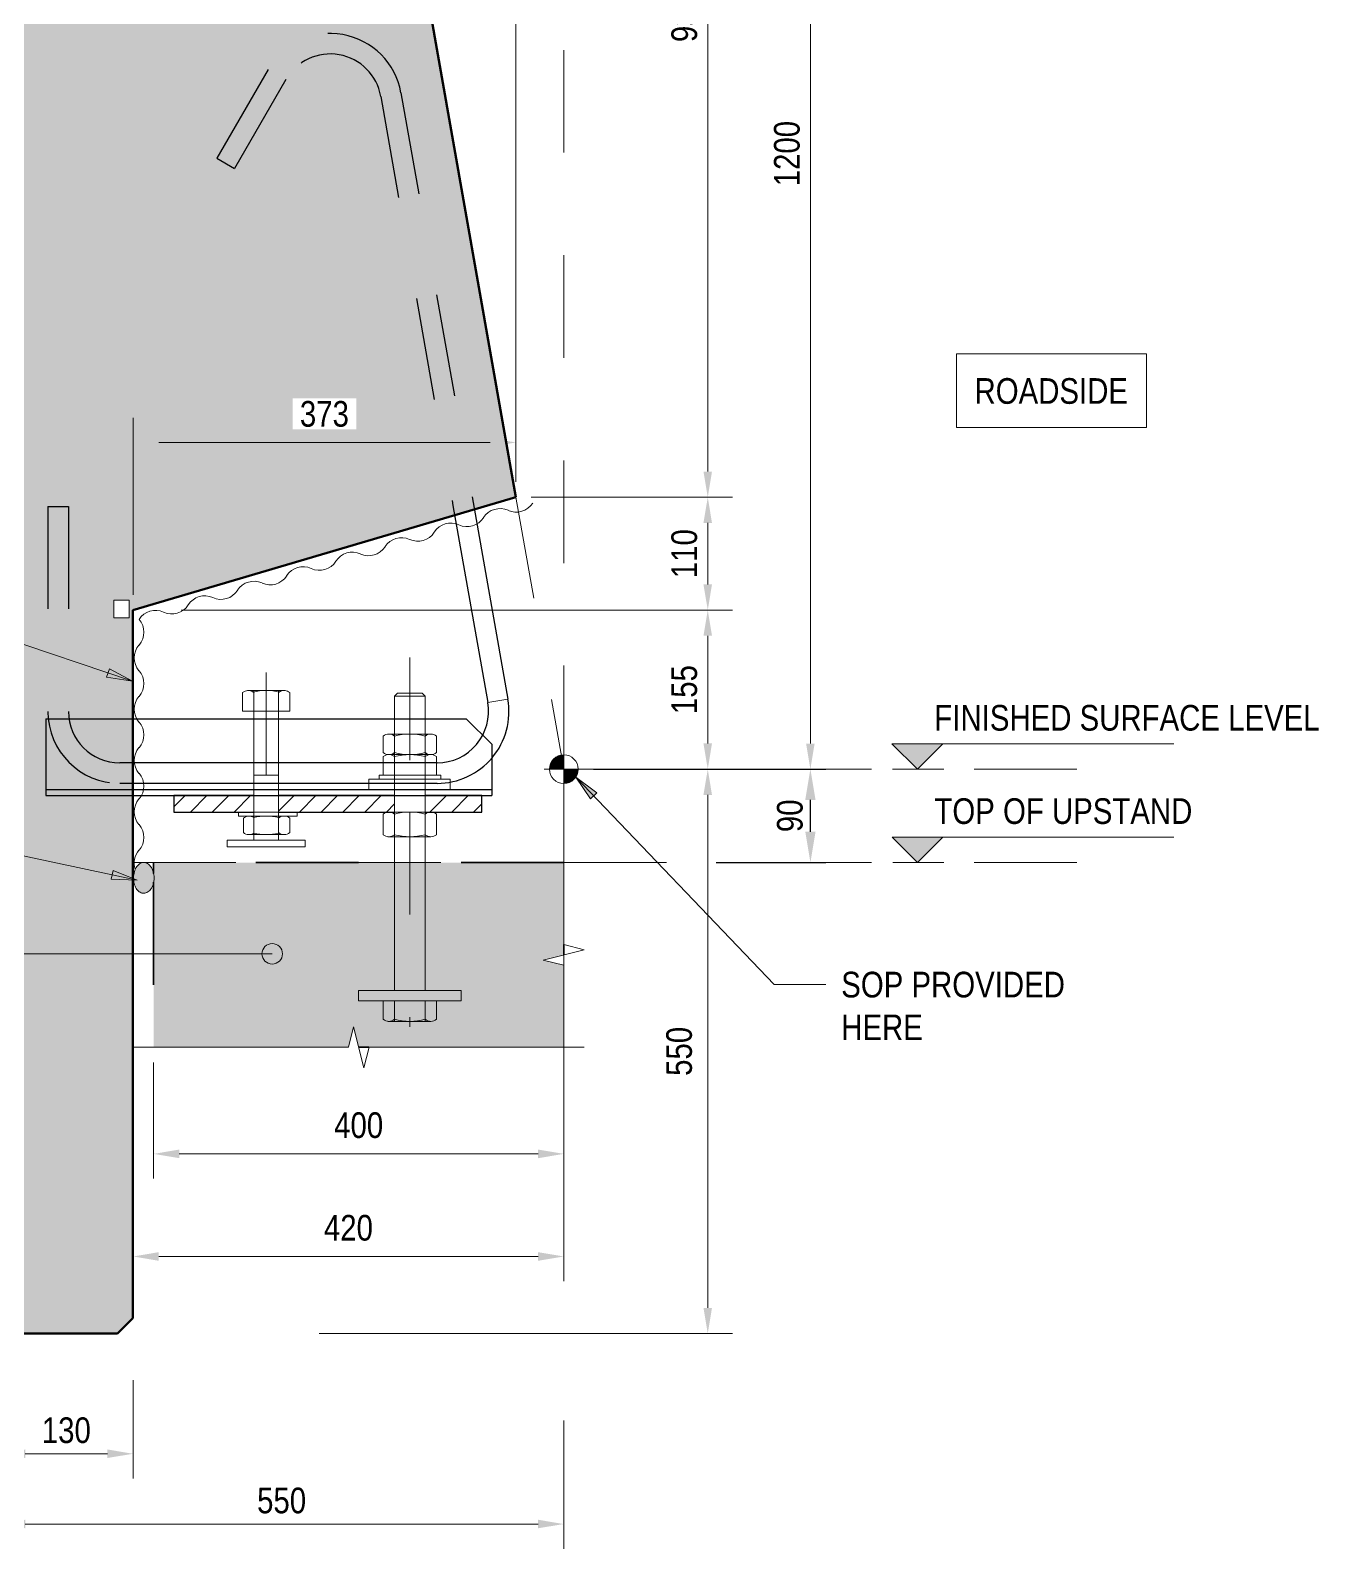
# Model space of a CAD drawing. Header units: metres. Extents: x 0.2 to 10.5, y 1.3 to 4.3.
# Drawn here: x 7.207 to 8.463, y 1.335 to 2.815 of the extents above; entities that cross this region are included whole.
import ezdxf

# ---------------------------------------------------------------- set-up
doc = ezdxf.new("R2010")
doc.units = ezdxf.units.M
doc.linetypes.add('JacobsCenter', pattern=[0.015, 0.009, -0.0015, 0.003, -0.0015])
doc.linetypes.add('JacobsDash', pattern=[0.0045, 0.003, -0.0015])
doc.layers.get('Defpoints').update_dxf_attribs({"color": 41})
for name, color, linetype, lineweight in [('D-BDGE', 7, 'Continuous', 13), ('D-BDGE-LINE', 7, 'Continuous', 9), ('D-ENHA-GEN-LINE', 7, 'Continuous', 9), ('D-ENHA-TEXT', 7, 'Continuous', 9), ('D-ENHA-TEXT-DIMS', 7, 'Continuous', 9)]:
    doc.layers.add(name, color=color, linetype=linetype, lineweight=lineweight)
doc.styles.add('Arial Narrow_2', font='ARIALN.TTF', dxfattribs={"height": 0.025})
doc.dimstyles.new('____ddd____', dxfattribs={"dimscale": 0.3048, "dimtxt": 0.025586, "dimasz": 0.098425, "dimexe": 0.049213, "dimexo": 0.032808, "dimgap": 0.016404, "dimtad": 1, "dimdec": 0, "dimlfac": 1000, "dimzin": 0, "dimdsep": 46, "dimtxsty": 'Arial Narrow_2', "dimsah": 1, "dimcen": 0.09, "dimaunit": 1, "dimadec": 4, "dimazin": 0, "dimtfac": 1, "dimtdec": 4, "dimtix": 1, "dimtmove": 0, "dimatfit": 3, "dimfxl": 1, "dimtvp": 1, "dimtolj": 1, "dimtzin": 0, "dimarcsym": 2})
doc.dimstyles.new('Dimension_Standard_O__mm_', dxfattribs={"dimscale": 0.3048, "dimtxt": 0.025586, "dimasz": 0.082021, "dimexe": 0.07874, "dimexo": 0.049213, "dimgap": 0.049213, "dimtad": 1, "dimdec": 0, "dimlfac": 1000, "dimzin": 0, "dimdsep": 46, "dimtxsty": 'Arial Narrow_2', "dimsah": 1, "dimcen": 0.09, "dimaunit": 1, "dimadec": 4, "dimazin": 0, "dimtfac": 1, "dimtdec": 4, "dimtix": 1, "dimtmove": 0, "dimatfit": 3, "dimfxl": 1, "dimtvp": 1, "dimtfill": 1, "dimtolj": 1, "dimtzin": 0, "dimlwd": 18, "dimlwe": 18, "dimarcsym": 2})
doc.dimstyles.new('Dimension_Standard_T__mm_', dxfattribs={"dimscale": 0.3048, "dimtxt": 0.025586, "dimasz": 0.082021, "dimexe": 0.07874, "dimexo": 0.049213, "dimgap": 0.032808, "dimtad": 1, "dimdec": 0, "dimlfac": 1000, "dimzin": 0, "dimdsep": 46, "dimtxsty": 'Arial Narrow_2', "dimsah": 1, "dimcen": 0.09, "dimaunit": 1, "dimadec": 4, "dimazin": 0, "dimtfac": 1, "dimtdec": 4, "dimtix": 1, "dimtmove": 0, "dimatfit": 3, "dimfxl": 1, "dimtvp": 1, "dimtolj": 1, "dimtzin": 0, "dimlwd": 18, "dimlwe": 18, "dimarcsym": 2})

# ---------------------------------------------------------------- blocks, each defined once
blk = doc.blocks.new('CS_DET_BreakLine_ViewScale1 - CS_Std BreakLine-5691786-DRG-2871112 -  PRECAST BARRIER_MPB-02-A_CONCRETE SECTION')
at = {"layer": 'D-BDGE-LINE', "lineweight": 18}
for p, q in [((0.085, 0.02), (0.08, 0)), ((0.095, -0.02), (0.085, 0.02)), ((0.08, 0), (0, 0)), ((0.1, 0), (0.095, -0.02)), ((0.2, 0), (0.1, 0))]:
    blk.add_line(p, q, dxfattribs=at)
blk = doc.blocks.new('CS_DET_BreakLine_ViewScale1 - CS_Std BreakLine-5691787-DRG-2871112 -  PRECAST BARRIER_MPB-02-A_CONCRETE SECTION')
at = {"layer": 'D-BDGE-LINE', "lineweight": 18}
for p, q in [((0.1949, 0.02), (0.1899, 0)), ((0.2049, -0.02), (0.1949, 0.02)), ((0.1899, 0), (-0.02, 0)), ((0.2099, 0), (0.2049, -0.02)), ((0.4197, 0), (0.2099, 0))]:
    blk.add_line(p, q, dxfattribs=at)
blk = doc.blocks.new('Scabble - Scabble-7490058-DRG-2871112 -  PRECAST BARRIER_MPB-02-A_CONCRETE SECTION')
at = {"layer": 'D-BDGE-LINE', "lineweight": 13}
for centre, start, end in [((0.0125, -0.0145), 49.3072, 130.6928), ((0.0625, -0.0145), 49.3072, 130.6928), ((0.1125, -0.0145), 49.3072, 130.6928), ((0.1625, -0.0145), 49.3072, 130.6928), ((0.2125, -0.0145), 49.3072, 130.6928), ((0.2625, -0.0145), 49.3072, 130.6928), ((0.3125, -0.0145), 49.3072, 130.6928), ((0.3375, 0.0145), 229.3072, 310.6928), ((0.3625, -0.0145), 49.3072, 130.6928), ((0.3875, 0.0145), 229.3072, 310.6928), ((0.0375, 0.0145), 229.3072, 310.6928), ((0.0875, 0.0145), 229.3072, 310.6928), ((0.1375, 0.0145), 229.3072, 310.6928), ((0.1875, 0.0145), 229.3072, 310.6928), ((0.2375, 0.0145), 229.3072, 310.6928), ((0.2875, 0.0145), 229.3072, 310.6928)]:
    blk.add_arc(centre, 0.0192, start, end, dxfattribs=at)
blk = doc.blocks.new('Scabble - Scabble-5691788-DRG-2871112 -  PRECAST BARRIER_MPB-02-A_CONCRETE SECTION')
at = {"layer": 'D-BDGE-LINE', "lineweight": 13}
for centre, start, end in [((0.0125, -0.0145), 49.3072, 130.6928), ((0.0625, -0.0145), 49.3072, 130.6928), ((0.1125, -0.0145), 49.3072, 130.6928), ((0.1625, -0.0145), 49.3072, 130.6928), ((0.2125, -0.0145), 49.3072, 130.6928), ((0.0375, 0.0145), 229.3072, 310.6928), ((0.0875, 0.0145), 229.3072, 310.6928), ((0.1375, 0.0145), 229.3072, 310.6928), ((0.1875, 0.0145), 229.3072, 310.6928), ((0.2375, 0.0145), 229.3072, 288.2949)]:
    blk.add_arc(centre, 0.0192, start, end, dxfattribs=at)
blk = doc.blocks.new('CS_SYMB_SETOUT POINT - 5mm-5523154-DRG-2871112 -  PRECAST BARRIER_MPB-02-A_CONCRETE SECTION')
at = {"layer": 'D-ENHA-GEN-LINE'}
h = blk.add_hatch(color=256, dxfattribs=at)
edge = h.paths.add_edge_path()
edge.add_line((0, 0.0014), (0, 0))
edge.add_line((0, 0), (-0.0014, 0))
edge.add_arc((0, 0), 0.0014, 90, 180, ccw=False)
h = blk.add_hatch(color=256, dxfattribs=at)
edge = h.paths.add_edge_path()
edge.add_line((0, -0.0014), (0, 0))
edge.add_line((0, 0), (0.0014, 0))
edge.add_arc((0, 0), 0.0014, 270, 360, ccw=False)
for p, q in [((0, -0.0019), (0, 0.0019)), ((-0.0019, 0), (0.0019, 0)), ((-0.0014, 0), (0, 0)), ((0, 0), (0, 0.0014)), ((0.0014, 0), (0, 0)), ((0, 0), (0, -0.0014))]:
    blk.add_line(p, q, dxfattribs=at)
blk.add_circle((0, 0), 0.0014, dxfattribs=at)
for start, end in [(90, 180), (270, 360)]:
    blk.add_arc((0, 0), 0.0014, start, end, dxfattribs=at)
blk = doc.blocks.new('DIMBLOCK6-DRG-2871112 -  PRECAST BARRIER_MPB-02-A_CONCRETE SECTION')
at = {"layer": 'D-ENHA-TEXT-DIMS', "color": 0, "lineweight": 18, "transparency": 16777216}
for p, q in [((7.1767, 1.5447), (7.1767, 1.4035)), ((7.3067, 1.4993), (7.3067, 1.4035)), ((7.2017, 1.4275), (7.2817, 1.4275))]:
    blk.add_line(p, q, dxfattribs=at)
at = {"layer": 'D-ENHA-TEXT-DIMS', "color": 0, "transparency": 16777216}
for points in [[(7.2017, 1.4317), (7.2017, 1.4234), (7.1767, 1.4275)], [(7.2817, 1.4317), (7.2817, 1.4234), (7.3067, 1.4275)]]:
    blk.add_solid(points, dxfattribs=at)
at = {"layer": 'Defpoints', "color": 0, "transparency": 16777216}
for p in [(7.1767, 1.5597), (7.3067, 1.5143), (7.3067, 1.4275)]:
    blk.add_point(p, dxfattribs=at)
at = {"layer": 'D-ENHA-TEXT-DIMS', "color": 0, "lineweight": 18, "transparency": 16777216, "insert": (7.2417, 1.4503), "char_height": 0.025, "width": 0.05702, "attachment_point": 5, "style": 'Arial Narrow_2'}
blk.add_mtext('\\A1;130', dxfattribs=at)
blk = doc.blocks.new('DIMBLOCK7-DRG-2871112 -  PRECAST BARRIER_MPB-02-A_CONCRETE SECTION')
at = {"layer": 'D-ENHA-TEXT-DIMS', "color": 0, "lineweight": 18, "transparency": 16777216}
for p, q in [((7.3535, 2.2498), (7.8908, 2.2498)), ((7.8668, 2.1198), (7.8668, 2.2248)), ((7.762, 2.0948), (7.8908, 2.0948))]:
    blk.add_line(p, q, dxfattribs=at)
at = {"layer": 'D-ENHA-TEXT-DIMS', "color": 0, "transparency": 16777216}
for points in [[(7.8626, 2.2248), (7.8709, 2.2248), (7.8668, 2.2498)], [(7.8626, 2.1198), (7.8709, 2.1198), (7.8668, 2.0948)]]:
    blk.add_solid(points, dxfattribs=at)
at = {"layer": 'Defpoints', "color": 0, "transparency": 16777216}
for p in [(7.3385, 2.2498), (7.8668, 2.2498), (7.747, 2.0948)]:
    blk.add_point(p, dxfattribs=at)
at = {"layer": 'D-ENHA-TEXT-DIMS', "color": 0, "lineweight": 18, "transparency": 16777216, "insert": (7.844, 2.1723), "char_height": 0.025, "width": 0.05702, "attachment_point": 5, "rotation": 90, "style": 'Arial Narrow_2'}
blk.add_mtext('\\A1;155', dxfattribs=at)
blk = doc.blocks.new('DIMBLOCK8-DRG-2871112 -  PRECAST BARRIER_MPB-02-A_CONCRETE SECTION')
at = {"layer": 'D-ENHA-TEXT-DIMS', "color": 0, "lineweight": 18, "transparency": 16777216}
for p, q in [((7.6948, 2.3598), (7.8908, 2.3598)), ((7.8668, 2.2748), (7.8668, 2.3348)), ((7.3535, 2.2498), (7.8908, 2.2498))]:
    blk.add_line(p, q, dxfattribs=at)
at = {"layer": 'D-ENHA-TEXT-DIMS', "color": 0, "transparency": 16777216}
for points in [[(7.8626, 2.3348), (7.8709, 2.3348), (7.8668, 2.3598)], [(7.8626, 2.2748), (7.8709, 2.2748), (7.8668, 2.2498)]]:
    blk.add_solid(points, dxfattribs=at)
at = {"layer": 'Defpoints', "color": 0, "transparency": 16777216}
for p in [(7.6798, 2.3598), (7.8668, 2.3598), (7.3385, 2.2498)]:
    blk.add_point(p, dxfattribs=at)
at = {"layer": 'D-ENHA-TEXT-DIMS', "color": 0, "lineweight": 18, "transparency": 16777216, "insert": (7.844, 2.3048), "char_height": 0.025, "width": 0.05702, "attachment_point": 5, "rotation": 90, "style": 'Arial Narrow_2'}
blk.add_mtext('\\A1;110', dxfattribs=at)
blk = doc.blocks.new('DIMBLOCK9-DRG-2871112 -  PRECAST BARRIER_MPB-02-A_CONCRETE SECTION')
at = {"layer": 'D-ENHA-TEXT-DIMS', "color": 0, "lineweight": 18, "transparency": 16777216}
for p, q in [((7.7424, 3.2948), (7.8908, 3.2948)), ((7.8668, 2.3848), (7.8668, 3.2698)), ((7.6948, 2.3598), (7.8908, 2.3598))]:
    blk.add_line(p, q, dxfattribs=at)
at = {"layer": 'D-ENHA-TEXT-DIMS', "color": 0, "transparency": 16777216}
for points in [[(7.8626, 3.2698), (7.8709, 3.2698), (7.8668, 3.2948)], [(7.8626, 2.3848), (7.8709, 2.3848), (7.8668, 2.3598)]]:
    blk.add_solid(points, dxfattribs=at)
at = {"layer": 'Defpoints', "color": 0, "transparency": 16777216}
for p in [(7.7274, 3.2948), (7.8668, 3.2948), (7.6798, 2.3598)]:
    blk.add_point(p, dxfattribs=at)
at = {"layer": 'D-ENHA-TEXT-DIMS', "color": 0, "lineweight": 18, "transparency": 16777216, "insert": (7.844, 2.8273), "char_height": 0.025, "width": 0.05702, "attachment_point": 5, "rotation": 90, "style": 'Arial Narrow_2'}
blk.add_mtext('\\A1;935', dxfattribs=at)
blk = doc.blocks.new('DIMBLOCK11-DRG-2871112 -  PRECAST BARRIER_MPB-02-A_CONCRETE SECTION')
at = {"layer": 'D-ENHA-TEXT-DIMS', "color": 0, "lineweight": 18, "transparency": 16777216}
for p, q in [((7.5149, 3.3098), (7.5149, 3.5516)), ((7.6798, 2.3748), (7.6798, 3.5516)), ((7.5399, 3.5276), (7.6548, 3.5276))]:
    blk.add_line(p, q, dxfattribs=at)
at = {"layer": 'D-ENHA-TEXT-DIMS', "color": 0, "transparency": 16777216}
for points in [[(7.5399, 3.5317), (7.5399, 3.5234), (7.5149, 3.5276)], [(7.6548, 3.5317), (7.6548, 3.5234), (7.6798, 3.5276)]]:
    blk.add_solid(points, dxfattribs=at)
at = {"layer": 'Defpoints', "color": 0, "transparency": 16777216}
for p in [(7.6798, 3.5276), (7.5149, 3.2948), (7.6798, 2.3598)]:
    blk.add_point(p, dxfattribs=at)
at = {"layer": 'D-ENHA-TEXT-DIMS', "color": 0, "lineweight": 18, "transparency": 16777216, "insert": (7.5974, 3.5503), "char_height": 0.025, "width": 0.05702, "attachment_point": 5, "style": 'Arial Narrow_2'}
blk.add_mtext('\\A1;165', dxfattribs=at)
blk = doc.blocks.new('SYM_ANO_Level - FINISHED LEVEL 2-5691598-DRG-2871112 -  PRECAST BARRIER_MPB-02-A_CONCRETE SECTION')
at = {"layer": 'D-ENHA-GEN-LINE'}
blk.add_hatch(color=256, dxfattribs=at).paths.add_polyline_path([(0, 0), (0.00247, -0.00247), (-0.00247, -0.00247)])
for p, q in [((0.00241, 0), (-0.00259, 0)), ((0, 0), (-0.00247, -0.00247)), ((0.00247, -0.00247), (0, 0)), ((-0.025, -0.00247), (0.00241, -0.00247)), ((-0.00247, -0.00247), (0.00247, -0.00247)), ((0.0018, -0.00247), (-0.0018, -0.00247))]:
    blk.add_line(p, q, dxfattribs=at)
blk = doc.blocks.new('DIMBLOCK12-DRG-2871112 -  PRECAST BARRIER_MPB-02-A_CONCRETE SECTION')
at = {"layer": 'D-ENHA-TEXT-DIMS', "color": 0, "lineweight": 18, "transparency": 16777216}
for p, q in [((7.7424, 3.2948), (7.9908, 3.2948)), ((7.9668, 2.1197), (7.9668, 3.2698)), ((7.7414, 2.0947), (7.9908, 2.0947))]:
    blk.add_line(p, q, dxfattribs=at)
at = {"layer": 'D-ENHA-TEXT-DIMS', "color": 0, "transparency": 16777216}
for points in [[(7.9626, 3.2698), (7.9709, 3.2698), (7.9668, 3.2948)], [(7.9626, 2.1197), (7.9709, 2.1197), (7.9668, 2.0947)]]:
    blk.add_solid(points, dxfattribs=at)
at = {"layer": 'Defpoints', "color": 0, "transparency": 16777216}
for p in [(7.7274, 3.2948), (7.9668, 3.2948), (7.7264, 2.0947)]:
    blk.add_point(p, dxfattribs=at)
at = {"layer": 'D-ENHA-TEXT-DIMS', "color": 0, "lineweight": 18, "transparency": 16777216, "insert": (7.944, 2.6947), "char_height": 0.025, "width": 0.076026, "attachment_point": 5, "rotation": 90, "style": 'Arial Narrow_2'}
blk.add_mtext('\\A1;1200', dxfattribs=at)
blk = doc.blocks.new('DIMBLOCK13-DRG-2871112 -  PRECAST BARRIER_MPB-02-A_CONCRETE SECTION')
at = {"layer": 'D-ENHA-TEXT-DIMS', "color": 0, "lineweight": 18, "transparency": 16777216}
for p, q in [((7.1767, 1.5447), (7.1767, 1.335)), ((7.7264, 1.4598), (7.7264, 1.335)), ((7.2017, 1.359), (7.7014, 1.359))]:
    blk.add_line(p, q, dxfattribs=at)
at = {"layer": 'D-ENHA-TEXT-DIMS', "color": 0, "transparency": 16777216}
for points in [[(7.2017, 1.3632), (7.2017, 1.3549), (7.1767, 1.359)], [(7.7014, 1.3632), (7.7014, 1.3549), (7.7264, 1.359)]]:
    blk.add_solid(points, dxfattribs=at)
at = {"layer": 'Defpoints', "color": 0, "transparency": 16777216}
for p in [(7.1767, 1.5597), (7.7264, 1.4748), (7.7264, 1.359)]:
    blk.add_point(p, dxfattribs=at)
at = {"layer": 'D-ENHA-TEXT-DIMS', "color": 0, "lineweight": 18, "transparency": 16777216, "insert": (7.4515, 1.3818), "char_height": 0.025, "width": 0.05702, "attachment_point": 5, "style": 'Arial Narrow_2'}
blk.add_mtext('\\A1;550', dxfattribs=at)
blk = doc.blocks.new('DIMBLOCK17-DRG-2871112 -  PRECAST BARRIER_MPB-02-A_CONCRETE SECTION')
at = {"layer": 'D-ENHA-TEXT-DIMS', "color": 0, "lineweight": -2, "transparency": 16777216}
for p, q in [((7.7555, 2.0948), (7.9818, 2.0948)), ((7.9668, 2.0338), (7.9668, 2.0648)), ((7.8749, 2.0038), (7.9818, 2.0038))]:
    blk.add_line(p, q, dxfattribs=at)
at = {"layer": 'D-ENHA-TEXT-DIMS', "color": 0, "transparency": 16777216}
for points in [[(7.9618, 2.0648), (7.9718, 2.0648), (7.9668, 2.0948)], [(7.9618, 2.0338), (7.9718, 2.0338), (7.9668, 2.0038)]]:
    blk.add_solid(points, dxfattribs=at)
at = {"layer": 'Defpoints', "color": 0, "transparency": 16777216}
for p in [(7.7455, 2.0948), (7.9668, 2.0948), (7.8649, 2.0038)]:
    blk.add_point(p, dxfattribs=at)
at = {"layer": 'D-ENHA-TEXT-DIMS', "color": 0, "transparency": 16777216, "insert": (7.9469, 2.0493), "char_height": 0.025, "width": 0.038013, "attachment_point": 5, "rotation": 90, "style": 'Arial Narrow_2'}
blk.add_mtext('\\A1;90\u200e', dxfattribs=at)
blk = doc.blocks.new('DIMBLOCK18-DRG-2871112 -  PRECAST BARRIER_MPB-02-A_CONCRETE SECTION')
at = {"layer": 'D-ENHA-TEXT-DIMS', "color": 0, "lineweight": 18, "transparency": 16777216}
for p, q in [((7.7265, 1.8227), (7.7265, 1.6958)), ((7.3268, 1.8088), (7.3268, 1.6958)), ((7.3518, 1.7198), (7.7015, 1.7198))]:
    blk.add_line(p, q, dxfattribs=at)
at = {"layer": 'D-ENHA-TEXT-DIMS', "color": 0, "transparency": 16777216}
for points in [[(7.3518, 1.724), (7.3518, 1.7156), (7.3268, 1.7198)], [(7.7015, 1.724), (7.7015, 1.7156), (7.7265, 1.7198)]]:
    blk.add_solid(points, dxfattribs=at)
at = {"layer": 'Defpoints', "color": 0, "transparency": 16777216}
for p in [(7.7265, 1.8377), (7.3268, 1.8238), (7.7265, 1.7198)]:
    blk.add_point(p, dxfattribs=at)
at = {"layer": 'D-ENHA-TEXT-DIMS', "color": 0, "lineweight": 18, "transparency": 16777216, "insert": (7.5266, 1.7476), "char_height": 0.025, "width": 0.05702, "attachment_point": 5, "style": 'Arial Narrow_2', "bg_fill": 3, "box_fill_scale": 1.1, "bg_fill_color": 256, "bg_fill_true_color": 13158600, "bg_fill_transparency": 0}
blk.add_mtext('\\A1;400', dxfattribs=at)
blk = doc.blocks.new('DIMBLOCK19-DRG-2871112 -  PRECAST BARRIER_MPB-02-A_CONCRETE SECTION')
at = {"layer": 'D-ENHA-TEXT-DIMS', "color": 0, "lineweight": 18, "transparency": 16777216}
for p, q in [((7.7265, 1.9888), (7.7265, 1.5958)), ((7.3068, 1.7488), (7.3068, 1.5958)), ((7.3318, 1.6198), (7.7015, 1.6198))]:
    blk.add_line(p, q, dxfattribs=at)
at = {"layer": 'D-ENHA-TEXT-DIMS', "color": 0, "transparency": 16777216}
for points in [[(7.3318, 1.624), (7.3318, 1.6156), (7.3068, 1.6198)], [(7.7015, 1.624), (7.7015, 1.6156), (7.7265, 1.6198)]]:
    blk.add_solid(points, dxfattribs=at)
at = {"layer": 'Defpoints', "color": 0, "transparency": 16777216}
for p in [(7.7265, 2.0038), (7.3068, 1.7638), (7.7265, 1.6198)]:
    blk.add_point(p, dxfattribs=at)
at = {"layer": 'D-ENHA-TEXT-DIMS', "color": 0, "lineweight": 18, "transparency": 16777216, "insert": (7.5166, 1.6476), "char_height": 0.025, "width": 0.05702, "attachment_point": 5, "style": 'Arial Narrow_2', "bg_fill": 3, "box_fill_scale": 1.1, "bg_fill_color": 256, "bg_fill_true_color": 13158600, "bg_fill_transparency": 0}
blk.add_mtext('\\A1;420', dxfattribs=at)
blk = doc.blocks.new('DIMBLOCK20-DRG-2871112 -  PRECAST BARRIER_MPB-02-A_CONCRETE SECTION')
at = {"layer": 'D-ENHA-TEXT-DIMS', "color": 0, "lineweight": 18, "transparency": 16777216}
for p, q in [((7.3067, 2.2648), (7.3067, 2.4372)), ((7.6798, 2.3748), (7.6798, 2.4372)), ((7.3317, 2.4132), (7.6548, 2.4132))]:
    blk.add_line(p, q, dxfattribs=at)
at = {"layer": 'D-ENHA-TEXT-DIMS', "color": 0, "transparency": 16777216}
for points in [[(7.3317, 2.4173), (7.3317, 2.409), (7.3067, 2.4132)], [(7.6548, 2.4173), (7.6548, 2.409), (7.6798, 2.4132)]]:
    blk.add_solid(points, dxfattribs=at)
at = {"layer": 'Defpoints', "color": 0, "transparency": 16777216}
for p in [(7.6798, 2.4132), (7.6798, 2.3598), (7.3067, 2.2498)]:
    blk.add_point(p, dxfattribs=at)
at = {"layer": 'D-ENHA-TEXT-DIMS', "color": 0, "lineweight": 18, "transparency": 16777216, "insert": (7.4932, 2.4409), "char_height": 0.025, "width": 0.05702, "attachment_point": 5, "style": 'Arial Narrow_2', "bg_fill": 3, "box_fill_scale": 1.1, "bg_fill_color": 256, "bg_fill_true_color": 13158600, "bg_fill_transparency": 0}
blk.add_mtext('\\A1;373', dxfattribs=at)
blk = doc.blocks.new('DIMBLOCK21-DRG-2871112 -  PRECAST BARRIER_MPB-02-A_CONCRETE SECTION')
at = {"layer": 'D-ENHA-TEXT-DIMS', "color": 0, "lineweight": 18, "transparency": 16777216}
for p, q in [((7.8641, 2.0947), (7.8908, 2.0947)), ((7.8668, 1.5697), (7.8668, 2.0697)), ((7.4881, 1.5447), (7.8908, 1.5447))]:
    blk.add_line(p, q, dxfattribs=at)
at = {"layer": 'D-ENHA-TEXT-DIMS', "color": 0, "transparency": 16777216}
for points in [[(7.8626, 2.0697), (7.8709, 2.0697), (7.8668, 2.0947)], [(7.8626, 1.5697), (7.8709, 1.5697), (7.8668, 1.5447)]]:
    blk.add_solid(points, dxfattribs=at)
at = {"layer": 'Defpoints', "color": 0, "transparency": 16777216}
for p in [(7.8491, 2.0947), (7.8668, 2.0947), (7.4731, 1.5447)]:
    blk.add_point(p, dxfattribs=at)
at = {"layer": 'D-ENHA-TEXT-DIMS', "color": 0, "lineweight": 18, "transparency": 16777216, "insert": (7.839, 1.8197), "char_height": 0.025, "width": 0.05702, "attachment_point": 5, "rotation": 90, "style": 'Arial Narrow_2', "bg_fill": 3, "box_fill_scale": 1.1, "bg_fill_color": 256, "bg_fill_true_color": 13158600, "bg_fill_transparency": 0}
blk.add_mtext('\\A1;550', dxfattribs=at)

msp = doc.modelspace()

# ---------------------------------------------------------------- hatches: boundary and pattern name
at = {"layer": 'D-BDGE-LINE', "true_color": 0xffffff}
h = msp.add_hatch(color=7, dxfattribs=at)
h.paths.add_polyline_path([(7.2916599, 1.5447284), (7.3066599, 1.5597284), (7.3066599, 2.2497537), (7.679795, 2.3597537), (7.5175742, 3.2797537), (7.4989913, 3.2951747), (7.1959757, 3.3034318), (7.1766599, 3.284116), (7.1766599, 1.5597284), (7.1916599, 1.5447284)])
h.paths.add_polyline_path([(7.302946, 2.2423602), (7.287946, 2.2423602), (7.287946, 2.2594341), (7.302946, 2.2594341), (7.302946, 2.2497537)])
at = {"layer": 'D-BDGE-LINE', "true_color": 0xc3c3c3}
h = msp.add_hatch(dxfattribs=at)
h.set_pattern_fill('FP_2', color=9, style=0, pattern_type=2)
h.set_pattern_definition([(45, (-3.133082, 0), (-0.010606602, 0.010606602), [])])
h.paths.add_polyline_path([(7.4914954, 2.0529698), (7.5615016, 2.0529698), (7.5615016, 2.0689698), (7.4485016, 2.0689698), (7.4485016, 2.0529698)])
h.paths.add_polyline_path([(7.4245016, 2.0529698), (7.4245016, 2.0689698), (7.3465016, 2.0689698), (7.3465016, 2.0529698)])
h.paths.add_polyline_path([(7.6465016, 2.0529698), (7.6465016, 2.0689698), (7.5915016, 2.0689698), (7.5915016, 2.0529698)])
at = {"layer": 'D-BDGE-LINE', "true_color": 0xc0c0c0}
msp.add_hatch(color=9, dxfattribs=at).paths.add_polyline_path([(7.3171992, 1.9737537), (7.3192783, 1.9740815), (7.3212666, 1.9750505), (7.3230771, 1.9766184), (7.3246307, 1.9787167), (7.3258595, 1.9812537), (7.3267691, 1.9845367), (7.3271444, 1.9871858), (7.3271444, 1.9903216), (7.3267098, 1.993389), (7.3258595, 1.9962537), (7.3246307, 1.9987907), (7.3230771, 2.000889), (7.3212666, 2.0024569), (7.3192783, 2.0034259), (7.3171992, 2.0037537), (7.3151201, 2.0034259), (7.3131319, 2.0024569), (7.3113214, 2.000889), (7.3097678, 1.9987907), (7.308539, 1.9962537), (7.3076887, 1.993389), (7.307254, 1.9903216), (7.307254, 1.9871858), (7.3076887, 1.9841184), (7.308539, 1.9812537), (7.3097678, 1.9787167), (7.3113214, 1.9766184), (7.3131319, 1.9750505), (7.3151201, 1.9740815)])
at = {"layer": 'D-BDGE-LINE', "true_color": 0xffffff}
msp.add_hatch(color=7, dxfattribs=at).paths.add_polyline_path([(7.3271444, 1.8237537), (7.5166353, 1.8237537), (7.5216353, 1.8437537), (7.5266353, 1.8237537), (7.7265016, 1.8237537), (7.7265016, 1.9037537), (7.7065016, 1.9087537), (7.7265016, 1.9137537), (7.7265016, 2.0037537), (7.3267691, 2.0037537), (7.3267691, 1.9929707), (7.3271444, 1.9903216), (7.3271444, 1.9871858), (7.3267691, 1.9841184), (7.3267691, 1.8237537)])
at = {"layer": 'D-ENHA-TEXT'}
for points in [[(7.3060591, 2.1804283), (7.2837932, 2.1926211), (7.2809658, 2.1842704)], [(7.7382595, 2.0868039), (7.7523641, 2.0656972), (7.7587324, 2.0717942)], [(7.3108922, 1.9865871), (7.2873519, 1.996089), (7.2855217, 1.9874647)]]:
    msp.add_hatch(color=256, dxfattribs=at).paths.add_polyline_path(points)
h = msp.add_hatch(color=256, dxfattribs=at)
edge = h.paths.add_edge_path()
edge.add_arc((7.4423565, 1.9147974), 0.01, 0, 360)

# ---------------------------------------------------------------- linework, layer by layer
at = {"layer": 'D-BDGE', "linetype": 'JacobsDash'}
msp.add_line((7.7265016, 2.0956521), (7.7265016, 3.7156521), dxfattribs=at)
at = {"layer": 'D-BDGE', "lineweight": 70}
for p, q in [((7.679795, 2.3597537), (7.5175742, 3.2797537)), ((7.3066599, 2.2497537), (7.679795, 2.3597537)), ((7.3066599, 1.9996521), (7.3066599, 2.2497537)), ((7.3066599, 1.5597284), (7.3066599, 1.9996521)), ((7.2916599, 1.5447284), (7.3066599, 1.5597284)), ((7.1916599, 1.5447284), (7.2916599, 1.5447284))]:
    msp.add_line(p, q, dxfattribs=at)
at = {"layer": 'D-BDGE', "linetype": 'JacobsDash', "lineweight": 25}
for p, q in [((7.4382703, 2.7768067), (7.3882703, 2.6902041)), ((7.4555908, 2.7668067), (7.4055908, 2.6802041)), ((7.5678286, 2.7539621), (7.6372879, 2.360039)), ((7.5481324, 2.7504891), (7.61846, 2.351642)), ((7.3882703, 2.6902041), (7.4055908, 2.6802041)), ((7.223787, 2.350922), (7.243787, 2.350922)), ((7.223787, 2.350922), (7.223787, 2.150922)), ((7.243787, 2.350922), (7.243787, 2.150922)), ((7.303787, 2.100922), (7.293787, 2.100922)), ((7.3116875, 2.100922), (7.303787, 2.100922))]:
    msp.add_line(p, q, dxfattribs=at)
at = {"layer": 'D-BDGE', "lineweight": 25}
for p, q in [((7.6372879, 2.360039), (7.6720175, 2.1630774)), ((7.61846, 2.351642), (7.6523213, 2.1596044)), ((7.603081, 2.100922), (7.3116875, 2.100922)), ((7.303787, 2.080922), (7.293787, 2.080922)), ((7.603081, 2.080922), (7.303787, 2.080922))]:
    msp.add_line(p, q, dxfattribs=at)
at = {"layer": 'D-BDGE', "color": 8, "linetype": 'JacobsDash', "lineweight": 18, "true_color": 0x808080}
for p, q in [((7.679795, 2.3597537), (7.7264395, 2.0947284)), ((7.7264395, 2.0947284), (8.2264819, 2.0947284)), ((7.7265016, 2.0948678), (7.7265016, 2.0237537)), ((7.3067691, 2.0037537), (7.7265016, 2.0037537)), ((7.7265016, 2.0037537), (8.2265439, 2.0037537))]:
    msp.add_line(p, q, dxfattribs=at)
at = {"layer": 'D-BDGE', "color": 7, "lineweight": 9, "true_color": 0xffffff}
for p, q in [((7.302946, 2.2594341), (7.287946, 2.2594341)), ((7.287946, 2.2594341), (7.287946, 2.2423602)), ((7.302946, 2.2423602), (7.302946, 2.2594341)), ((7.287946, 2.2423602), (7.302946, 2.2423602))]:
    msp.add_line(p, q, dxfattribs=at)
at = {"layer": 'D-BDGE', "color": 252, "linetype": 'JacobsCenter', "lineweight": 9, "true_color": 0x888888}
for p, q in [((7.5765016, 2.2035781), (7.5765016, 2.0889698)), ((7.4365016, 2.1891026), (7.4365016, 1.9891026)), ((7.5765016, 2.0529698), (7.5765016, 1.8435781))]:
    msp.add_line(p, q, dxfattribs=at)
at = {"layer": 'D-BDGE', "color": 252, "lineweight": 18, "true_color": 0x888888}
for p, q in [((7.4135016, 2.1513615), (7.4135016, 2.169393)), ((7.4135016, 2.1641665), (7.4135016, 2.1550565)), ((7.4181149, 2.1713615), (7.4548882, 2.1713615)), ((7.4245016, 2.1513615), (7.4245016, 2.1713615)), ((7.4245016, 2.1641665), (7.4245016, 2.1550565)), ((7.4485016, 2.1513615), (7.4485016, 2.1713615)), ((7.4595016, 2.1513615), (7.4595016, 2.169393)), ((7.5615016, 2.1659698), (7.5615016, 1.8789698)), ((7.5615016, 2.1659698), (7.5915016, 2.1659698)), ((7.5915016, 2.1659698), (7.5915016, 1.8789698)), ((7.4135016, 2.1513615), (7.4595016, 2.1513615)), ((7.4495866, 2.1513615), (7.4200755, 2.1513615)), ((7.4245016, 2.0889698), (7.4245016, 2.1513615)), ((7.4485016, 2.0889698), (7.4485016, 2.1513615)), ((7.5505016, 2.1109383), (7.5505016, 2.1270013)), ((7.5505016, 2.1217748), (7.5505016, 2.1126648)), ((7.5551149, 2.1289698), (7.5970168, 2.1289698)), ((7.5895866, 2.1289698), (7.5600755, 2.1289698)), ((7.5615016, 2.1109383), (7.5615016, 2.1289698)), ((7.5615016, 2.1217748), (7.5615016, 2.1126648)), ((7.5915016, 2.1109383), (7.5915016, 2.1289698)), ((7.6025016, 2.1109383), (7.6025016, 2.1270013)), ((7.5505016, 2.0889698), (7.5505016, 2.1070013)), ((7.5505016, 2.1017748), (7.5505016, 2.0926648)), ((7.5551149, 2.1089698), (7.5970168, 2.1089698)), ((7.5895866, 2.1089698), (7.5600755, 2.1089698)), ((7.5895866, 2.1089698), (7.5600755, 2.1089698)), ((7.5615016, 2.0909383), (7.5615016, 2.1089698)), ((7.5615016, 2.1017748), (7.5615016, 2.0926648)), ((7.5915016, 2.0909383), (7.5915016, 2.1089698)), ((7.6025016, 2.0889698), (7.6025016, 2.1070013)), ((7.5465016, 2.0889698), (7.5615016, 2.0889698)), ((7.5465016, 2.0849698), (7.5465016, 2.0889698)), ((7.5615016, 2.0889698), (7.5600755, 2.0889698)), ((7.5915016, 2.0889698), (7.6065016, 2.0889698)), ((7.6065016, 2.0889698), (7.6065016, 2.0849698)), ((7.5365016, 2.0849698), (7.6157913, 2.0849698)), ((7.5365016, 2.0749698), (7.5365016, 2.0849698)), ((7.6157913, 2.0749698), (7.5365016, 2.0749698)), ((7.5615016, 2.0849698), (7.5465016, 2.0849698)), ((7.5475016, 2.0749698), (7.6055016, 2.0749698)), ((7.5895866, 2.0749698), (7.5600755, 2.0749698)), ((7.6065016, 2.0849698), (7.5915016, 2.0849698)), ((7.6157913, 2.0849698), (7.6157913, 2.0749698)), ((7.4245016, 2.0529698), (7.4095016, 2.0529698)), ((7.4095016, 2.0529698), (7.4095016, 2.0489698)), ((7.4095016, 2.0489698), (7.4665016, 2.0489698)), ((7.4142365, 2.0470013), (7.4142365, 2.0329383)), ((7.4142365, 2.0361648), (7.4142365, 2.0452748)), ((7.4495866, 2.0489698), (7.4206231, 2.0489698)), ((7.4245016, 2.0254698), (7.4245016, 2.0529698)), ((7.4665016, 2.0529698), (7.4485016, 2.0529698)), ((7.4485016, 2.0254698), (7.4485016, 2.0529698)), ((7.4485016, 2.0470013), (7.4485016, 2.0309698)), ((7.4595016, 2.0470013), (7.4595016, 2.0329383)), ((7.4665016, 2.0489698), (7.4665016, 2.0529698)), ((7.5505016, 2.030892), (7.5505016, 2.050955)), ((7.5615016, 2.030892), (7.5615016, 2.0489235)), ((7.5915016, 2.030892), (7.5915016, 2.0489235)), ((7.6025016, 2.030892), (7.6025016, 2.050955)), ((7.4188498, 2.0309698), (7.4548882, 2.0309698)), ((7.4495866, 2.0309698), (7.4206231, 2.0309698)), ((7.5505016, 2.0417285), (7.5505016, 2.0326185)), ((7.5551149, 2.0289235), (7.5970168, 2.0289235)), ((7.5895866, 2.0289235), (7.5600755, 2.0289235)), ((7.5895866, 2.0289235), (7.5600755, 2.0289235)), ((7.5615016, 2.0417285), (7.5615016, 2.0326185)), ((7.4745016, 2.0254698), (7.3985016, 2.0254698)), ((7.3985016, 2.0189698), (7.3985016, 2.0254698)), ((7.4745016, 2.0189698), (7.3985016, 2.0189698)), ((7.4745016, 2.0189698), (7.4745016, 2.0254698)), ((7.5265016, 1.8789698), (7.6265016, 1.8789698)), ((7.5265016, 1.8689698), (7.5265016, 1.8789698)), ((7.6265016, 1.8689698), (7.5265016, 1.8689698)), ((7.5505016, 1.8689698), (7.6025016, 1.8689698)), ((7.5505016, 1.8689698), (7.5505016, 1.8509383)), ((7.5505016, 1.8561648), (7.5505016, 1.8652748)), ((7.5895866, 1.8689698), (7.5600755, 1.8689698)), ((7.5615016, 1.8689698), (7.5615016, 1.8489698)), ((7.5615016, 1.8561648), (7.5615016, 1.8652748)), ((7.5915016, 1.8689698), (7.5915016, 1.8489698)), ((7.6025016, 1.8689698), (7.6025016, 1.8509383)), ((7.6265016, 1.8789698), (7.6265016, 1.8689698)), ((7.5551149, 1.8489698), (7.5970168, 1.8489698)), ((7.5895866, 1.8489698), (7.5600755, 1.8489698))]:
    msp.add_line(p, q, dxfattribs=at)
at = {"layer": 'D-BDGE', "color": 252, "lineweight": 9, "true_color": 0x888888}
for p, q in [((7.5615016, 2.1659698), (7.5645016, 2.1689698)), ((7.5645016, 2.1689698), (7.5885016, 2.1689698)), ((7.5915016, 2.1659698), (7.5885016, 2.1689698)), ((7.4245016, 2.0889698), (7.4245016, 2.0529698)), ((7.4485016, 2.0889698), (7.4245016, 2.0889698)), ((7.4485016, 2.0529698), (7.4485016, 2.0889698)), ((7.5915016, 2.0889698), (7.5615016, 2.0889698)), ((7.5615016, 2.0889698), (7.5615016, 2.0529698)), ((7.5915016, 2.0529698), (7.5915016, 2.0889698)), ((7.4245016, 2.0529698), (7.4485016, 2.0529698)), ((7.4245016, 2.0477178), (7.4245016, 2.0322218)), ((7.5615016, 2.0529698), (7.5915016, 2.0529698)), ((7.5645016, 1.8689698), (7.5885016, 1.8689698))]:
    msp.add_line(p, q, dxfattribs=at)
at = {"layer": 'D-BDGE', "lineweight": 9}
msp.add_line((7.6523213, 2.1596044), (7.6720175, 2.1630774), dxfattribs=at)
at = {"layer": 'D-BDGE', "color": 252, "linetype": 'JacobsDash', "lineweight": 25, "true_color": 0x888888}
for p, q in [((7.2216599, 2.1439698), (7.3066599, 2.1439698)), ((7.2216599, 2.1439698), (7.2216599, 2.0689698)), ((7.2216599, 2.0749698), (7.3066599, 2.0749698)), ((7.2216599, 2.0689698), (7.3066599, 2.0689698))]:
    msp.add_line(p, q, dxfattribs=at)
at = {"layer": 'D-BDGE', "color": 252, "lineweight": 25, "true_color": 0x888888}
for p, q in [((7.3066599, 2.1439698), (7.6315016, 2.1439698)), ((7.6315016, 2.1439698), (7.6565016, 2.1189698)), ((7.6565016, 2.1189698), (7.6565016, 2.0689698)), ((7.3066599, 2.0749698), (7.6565016, 2.0749698)), ((7.5365016, 2.0749698), (7.6157913, 2.0749698)), ((7.3066599, 2.0689698), (7.6565016, 2.0689698)), ((7.4245016, 2.0689698), (7.3465016, 2.0689698)), ((7.3465016, 2.0689698), (7.3465016, 2.0529698)), ((7.5615016, 2.0689698), (7.4485016, 2.0689698)), ((7.6465016, 2.0689698), (7.5915016, 2.0689698)), ((7.6465016, 2.0529698), (7.6465016, 2.0689698)), ((7.3465016, 2.0529698), (7.4245016, 2.0529698)), ((7.4485016, 2.0529698), (7.5615016, 2.0529698)), ((7.5915016, 2.0529698), (7.6465016, 2.0529698))]:
    msp.add_line(p, q, dxfattribs=at)
at = {"layer": 'D-BDGE', "lineweight": 18}
for p, q in [((7.3067691, 1.9837537), (7.3067691, 2.0037537)), ((7.3077969, 1.9837537), (7.3067691, 1.9837537)), ((7.3267691, 1.9837537), (7.3266015, 1.9837537))]:
    msp.add_line(p, q, dxfattribs=at)
at = {"layer": 'D-BDGE', "linetype": 'JacobsDash', "lineweight": 35}
for p, q in [((7.7265016, 2.0037537), (7.3267691, 2.0037537)), ((7.3267691, 2.0037537), (7.3267691, 1.9929707)), ((7.3267691, 1.9845367), (7.3267691, 1.8237537)), ((7.7265016, 1.9137537), (7.7265016, 1.9237537)), ((7.5266353, 1.8237537), (7.5366353, 1.8237537))]:
    msp.add_line(p, q, dxfattribs=at)
at = {"layer": 'D-BDGE', "linetype": 'JacobsDash', "lineweight": 25}
for centre, radius, start, end in [((7.4988921, 2.7418067), 0.07, 10, 150), ((7.4988921, 2.7418067), 0.05, 10, 150), ((7.293787, 2.150922), 0.07, 180, 270), ((7.293787, 2.150922), 0.05, 180, 270)]:
    msp.add_arc(centre, radius, start, end, dxfattribs=at)
at = {"layer": 'D-BDGE', "color": 252, "lineweight": 18, "true_color": 0x888888}
for centre, radius, start, end in [((7.4190016, 2.1628935), 0.0085143, 55.9677093, 130.2386427), ((7.4365016, 2.1132278), 0.0581337, 77.3460448, 102.6539552), ((7.4540016, 2.1628935), 0.0085143, 49.7613573, 124.0322907), ((7.5560016, 2.1205018), 0.0085143, 49.7613573, 130.2386427), ((7.5765016, 2.0708361), 0.0581337, 75.0470384, 104.9529616), ((7.5970016, 2.1205018), 0.0085143, 49.7613573, 130.2386427), ((7.5560016, 2.1174378), 0.0085143, 229.7613573, 310.2386427), ((7.5560016, 2.1005018), 0.0085143, 49.7613573, 130.2386427), ((7.5765016, 2.1671035), 0.0581337, 255.0470384, 284.9529616), ((7.5765016, 2.0508361), 0.0581337, 75.0470384, 104.9529616), ((7.5970016, 2.1174378), 0.0085143, 229.7613573, 310.2386427), ((7.5970016, 2.1005018), 0.0085143, 49.7613573, 130.2386427), ((7.4197365, 2.0405018), 0.0085143, 57.449547, 130.2386427), ((7.4365016, 1.9908361), 0.0581337, 78.087318, 102.0981473), ((7.4540016, 2.0405018), 0.0085143, 49.7613573, 130.2386427), ((7.5560016, 2.0444555), 0.0085143, 49.7613573, 130.2386427), ((7.5765016, 1.9947898), 0.0581337, 75.0470384, 104.9529616), ((7.5970016, 2.0444555), 0.0085143, 49.7613573, 130.2386427), ((7.4197365, 2.0394378), 0.0085143, 229.7613573, 302.550453), ((7.4365016, 2.0891035), 0.0581337, 257.9018527, 281.912682), ((7.4540016, 2.0394378), 0.0085143, 229.7613573, 310.2386427), ((7.5560016, 2.0373915), 0.0085143, 229.7613573, 310.2386427), ((7.5765016, 2.0870572), 0.0581337, 255.0470384, 284.9529616), ((7.5970016, 2.0373915), 0.0085143, 229.7613573, 310.2386427), ((7.5560016, 1.8574378), 0.0085143, 229.7613573, 310.2386427), ((7.5765016, 1.9071035), 0.0581337, 255.0470384, 284.9529616), ((7.5970016, 1.8574378), 0.0085143, 229.7613573, 310.2386427)]:
    msp.add_arc(centre, radius, start, end, dxfattribs=at)
at = {"layer": 'D-BDGE', "lineweight": 25}
for radius in [0.07, 0.05]:
    msp.add_arc((7.603081, 2.150922), radius, 270, 10, dxfattribs=at)
at = {"layer": 'D-BDGE', "lineweight": 18}
for points in [[(7.3171992, 2.0037537), (7.3157829, 2.0037489), (7.3130206, 2.0028657), (7.3095447, 1.999088), (7.3074072, 1.9935263), (7.3069773, 1.9874066), (7.3080894, 1.9817864), (7.3103549, 1.9773558), (7.3135403, 1.9744326), (7.3159599, 1.9737579), (7.3171992, 1.9737537)], [(7.3171992, 1.9737537), (7.3186156, 1.9737585), (7.3213778, 1.9746417), (7.3248537, 1.9784194), (7.3269913, 1.9839811), (7.3274212, 1.9901008), (7.3263091, 1.995721), (7.3240435, 2.0001516), (7.3208582, 2.0030748), (7.3184385, 2.0037495), (7.3171992, 2.0037537)]]:
    msp.add_open_spline(points, degree=3, knots=[0, 0, 0, 0, 0.133333333, 0.266666667, 0.4, 0.533333333, 0.65, 0.766666667, 0.883333333, 1, 1, 1, 1], dxfattribs=at)
at = {"layer": 'D-ENHA-TEXT'}
for p, q in [((7.3060591, 2.1804283), (6.9266109, 2.3089013)), ((7.2837932, 2.1926211), (7.2809658, 2.1842704)), ((7.3060591, 2.1804283), (7.2837932, 2.1926211)), ((7.2809658, 2.1842704), (7.3060591, 2.1804283)), ((7.7382595, 2.0868039), (7.7523641, 2.0656972)), ((7.7587324, 2.0717942), (7.7382595, 2.0868039)), ((7.7382595, 2.0868039), (7.9316589, 1.8847974)), ((7.7523641, 2.0656972), (7.7587324, 2.0717942)), ((7.2873519, 1.996089), (7.2855217, 1.9874647)), ((7.4423565, 1.9147974), (6.6944349, 1.9147974)), ((7.9316589, 1.8847974), (7.9818574, 1.8847974))]:
    msp.add_line(p, q, dxfattribs=at)
at = {"layer": 'D-ENHA-TEXT', "lineweight": 18, "flags": 128}
msp.add_lwpolyline([(8.1091173, 2.4995836), (8.2944611, 2.4995836), (8.2944611, 2.4278836), (8.1091173, 2.4278836)], close=True, dxfattribs=at)
at = {"layer": 'D-ENHA-TEXT'}
msp.add_circle((7.4423565, 1.9147974), 0.01, dxfattribs=at)

# ---------------------------------------------------------------- block references
at = {"layer": 'D-BDGE-LINE'}
for name, p, rotation in [('Scabble - Scabble-7490058-DRG-2871112 -  PRECAST BARRIER_MPB-02-A_CONCRETE SECTION', (7.3125638, 2.2407076), 16.46881762218792), ('Scabble - Scabble-5691788-DRG-2871112 -  PRECAST BARRIER_MPB-02-A_CONCRETE SECTION', (7.3125638, 2.2407076), 270), ('CS_DET_BreakLine_ViewScale1 - CS_Std BreakLine-5691786-DRG-2871112 -  PRECAST BARRIER_MPB-02-A_CONCRETE SECTION', (7.7265016, 1.8237537), 89.99999999999984)]:
    msp.add_blockref(name, p, dxfattribs=dict(at, rotation=rotation))
msp.add_blockref('CS_DET_BreakLine_ViewScale1 - CS_Std BreakLine-5691787-DRG-2871112 -  PRECAST BARRIER_MPB-02-A_CONCRETE SECTION', (7.3267691, 1.8237537), dxfattribs=at)
at = {"layer": 'D-ENHA-GEN-LINE', "xscale": 10, "yscale": 10, "zscale": 10, "rotation": 180}
for p in [(8.0710237, 2.0947284), (8.0710858, 2.0037537)]:
    msp.add_blockref('SYM_ANO_Level - FINISHED LEVEL 2-5691598-DRG-2871112 -  PRECAST BARRIER_MPB-02-A_CONCRETE SECTION', p, dxfattribs=at)
at = {"layer": 'D-ENHA-GEN-LINE', "xscale": 10, "yscale": 10, "zscale": 10}
msp.add_blockref('CS_SYMB_SETOUT POINT - 5mm-5523154-DRG-2871112 -  PRECAST BARRIER_MPB-02-A_CONCRETE SECTION', (7.7265016, 2.0947537), dxfattribs=at)

# ---------------------------------------------------------------- texts
at = {"layer": 'D-ENHA-GEN-LINE', "lineweight": 13, "char_height": 0.025, "attachment_point": 1, "style": 'Arial Narrow_2', "bg_fill": 3, "box_fill_scale": 1, "bg_fill_color": 256, "bg_fill_true_color": 13158600, "bg_fill_transparency": 0}
for s, insert in [('FINISHED SURFACE LEVEL', (8.0875938, 2.1573418)), ('TOP OF UPSTAND', (8.0876559, 2.066367))]:
    msp.add_mtext(s, dxfattribs=dict(at, insert=insert))
at = {"layer": 'D-ENHA-TEXT', "char_height": 0.025, "attachment_point": 1, "style": 'Arial Narrow_2', "bg_fill": 3, "box_fill_scale": 1, "bg_fill_color": 256, "bg_fill_true_color": 13158600, "bg_fill_transparency": 0}
for s, insert in [('SOP PROVIDED ', (7.9968574, 1.8972974)), ('HERE', (7.9968574, 1.8556256))]:
    msp.add_mtext(s, dxfattribs=dict(at, insert=insert))

# ---------------------------------------------------------------- dimensions: what is measured, and where the dimension line sits
at = {"layer": 'D-ENHA-TEXT-DIMS', "lineweight": 18}
for base, p1, p2, override, picture, middle in [((7.679795, 3.5275561), (7.5149131, 3.2947537), (7.679795, 2.3597537), {"dimpost": '<>', "dimfxl": 0.949427}, 'DIMBLOCK11-DRG-2871112 -  PRECAST BARRIER_MPB-02-A_CONCRETE SECTION', (7.5973541, 3.5503205)), ((7.3066599, 1.4275413), (7.1766599, 1.5597284), (7.3066599, 1.5142602), {"dimpost": '<>', "dimfxl": 0.137722}, 'DIMBLOCK6-DRG-2871112 -  PRECAST BARRIER_MPB-02-A_CONCRETE SECTION', (7.2416599, 1.4503056)), ((7.7264395, 1.3590465), (7.1766599, 1.5597284), (7.7264395, 1.4748428), {"dimpost": '<>', "dimfxl": 0.556294}, 'DIMBLOCK13-DRG-2871112 -  PRECAST BARRIER_MPB-02-A_CONCRETE SECTION', (7.4515497, 1.3818108))]:
    dim = msp.add_linear_dim(base=base, p1=p1, p2=p2, dimstyle='Dimension_Standard_T__mm_', override=override, dxfattribs=at)
    dim.commit()
    dim.dimension.update_dxf_attribs({"geometry": picture, "text_midpoint": middle})
for base, p1, p2, override, picture, middle in [((7.8667554, 3.2947537), (7.679795, 2.3597537), (7.7274456, 3.2947537), {"dimpost": '<>', "dimfxl": 0.936213}, 'DIMBLOCK9-DRG-2871112 -  PRECAST BARRIER_MPB-02-A_CONCRETE SECTION', (7.843991, 2.8272537)), ((7.9667554, 3.2947537), (7.7264395, 2.0947284), (7.7274456, 3.2947537), {"dimpost": '<>', "dimfxl": 1.200026}, 'DIMBLOCK12-DRG-2871112 -  PRECAST BARRIER_MPB-02-A_CONCRETE SECTION', (7.943991, 2.6947411)), ((7.8667554, 2.3597537), (7.3384598, 2.2497537), (7.679795, 2.3597537), {"dimpost": '<>', "dimfxl": 0.358622}, 'DIMBLOCK8-DRG-2871112 -  PRECAST BARRIER_MPB-02-A_CONCRETE SECTION', (7.843991, 2.3047537)), ((7.8667554, 2.2497537), (7.746996, 2.0947537), (7.3384598, 2.2497537), {"dimpost": '<>', "dimfxl": 0.436952}, 'DIMBLOCK7-DRG-2871112 -  PRECAST BARRIER_MPB-02-A_CONCRETE SECTION', (7.843991, 2.1722537))]:
    dim = msp.add_linear_dim(base=base, p1=p1, p2=p2, angle=90, dimstyle='Dimension_Standard_T__mm_', override=override, dxfattribs=at)
    dim.commit()
    dim.dimension.update_dxf_attribs({"geometry": picture, "text_midpoint": middle})
at = {"layer": 'D-ENHA-TEXT-DIMS'}
dim = msp.add_linear_dim(base=(7.9667554, 2.0947537), p1=(7.8649165, 2.0037537), p2=(7.7455016, 2.0947537), angle=90, text='90\u200e', dimstyle='____ddd____', override={"dimpost": '<>', "dimfxl": 0.150136}, dxfattribs=at)
dim.commit()
dim.dimension.update_dxf_attribs({"geometry": 'DIMBLOCK17-DRG-2871112 -  PRECAST BARRIER_MPB-02-A_CONCRETE SECTION', "text_midpoint": (7.9468594, 2.0492537)})

# ---------------------------------------------------------------- next in the draw order: texts
at = {"layer": 'D-ENHA-TEXT', "lineweight": 18, "insert": (8.1267632, 2.4758492), "char_height": 0.025, "attachment_point": 1, "style": 'Arial Narrow_2', "bg_fill": 3, "box_fill_scale": 1, "bg_fill_color": 256, "bg_fill_true_color": 13158600, "bg_fill_transparency": 0}
msp.add_mtext('ROADSIDE', dxfattribs=at)

# ---------------------------------------------------------------- next in the draw order: dimensions: what is measured, and where the dimension line sits
at = {"layer": 'D-ENHA-TEXT-DIMS', "lineweight": 18}
for base, p1, p2, override, picture, middle in [((7.679795, 2.4131769), (7.3066599, 2.2497537), (7.679795, 2.3597537), {"dimpost": '<>', "dimfxl": 0.389011}, 'DIMBLOCK20-DRG-2871112 -  PRECAST BARRIER_MPB-02-A_CONCRETE SECTION', (7.4932275, 2.4409413)), ((7.7265016, 1.7197979), (7.3267691, 1.8237537), (7.7265016, 1.8377067), {"dimpost": '<>', "dimfxl": 0.399976}, 'DIMBLOCK18-DRG-2871112 -  PRECAST BARRIER_MPB-02-A_CONCRETE SECTION', (7.5266353, 1.7475623))]:
    dim = msp.add_linear_dim(base=base, p1=p1, p2=p2, dimstyle='Dimension_Standard_O__mm_', override=override, dxfattribs=at)
    dim.commit()
    dim.dimension.update_dxf_attribs({"geometry": picture, "text_midpoint": middle})

# ---------------------------------------------------------------- next in the draw order: dimensions: what is measured, and where the dimension line sits
dim = msp.add_linear_dim(base=(7.7265016, 1.6197979), p1=(7.3067691, 1.7638163), p2=(7.7265016, 2.0037537), dimstyle='Dimension_Standard_O__mm_', override={"dimpost": '<>', "dimfxl": 0.483472}, dxfattribs=at)
dim.commit()
dim.dimension.update_dxf_attribs({"geometry": 'DIMBLOCK19-DRG-2871112 -  PRECAST BARRIER_MPB-02-A_CONCRETE SECTION', "text_midpoint": (7.5166353, 1.6475623)})

# ---------------------------------------------------------------- next in the draw order: linework, layer by layer
at = {"layer": 'D-ENHA-TEXT'}
for p, q in [((7.3108922, 1.9865871), (6.9191836, 2.0697114)), ((7.2855217, 1.9874647), (7.3108922, 1.9865871)), ((7.3108922, 1.9865871), (7.2873519, 1.996089))]:
    msp.add_line(p, q, dxfattribs=at)

# ---------------------------------------------------------------- next in the draw order: dimensions: what is measured, and where the dimension line sits
at = {"layer": 'D-ENHA-TEXT-DIMS', "lineweight": 18}
dim = msp.add_linear_dim(base=(7.8667554, 2.0947284), p1=(7.4731112, 1.5447284), p2=(7.8490777, 2.0947284), angle=90, dimstyle='Dimension_Standard_O__mm_', override={"dimpost": '<>', "dimfxl": 0.666221}, dxfattribs=at)
dim.commit()
dim.dimension.update_dxf_attribs({"geometry": 'DIMBLOCK21-DRG-2871112 -  PRECAST BARRIER_MPB-02-A_CONCRETE SECTION', "text_midpoint": (7.838991, 1.8197284)})

doc.saveas('drawing.dxf')
